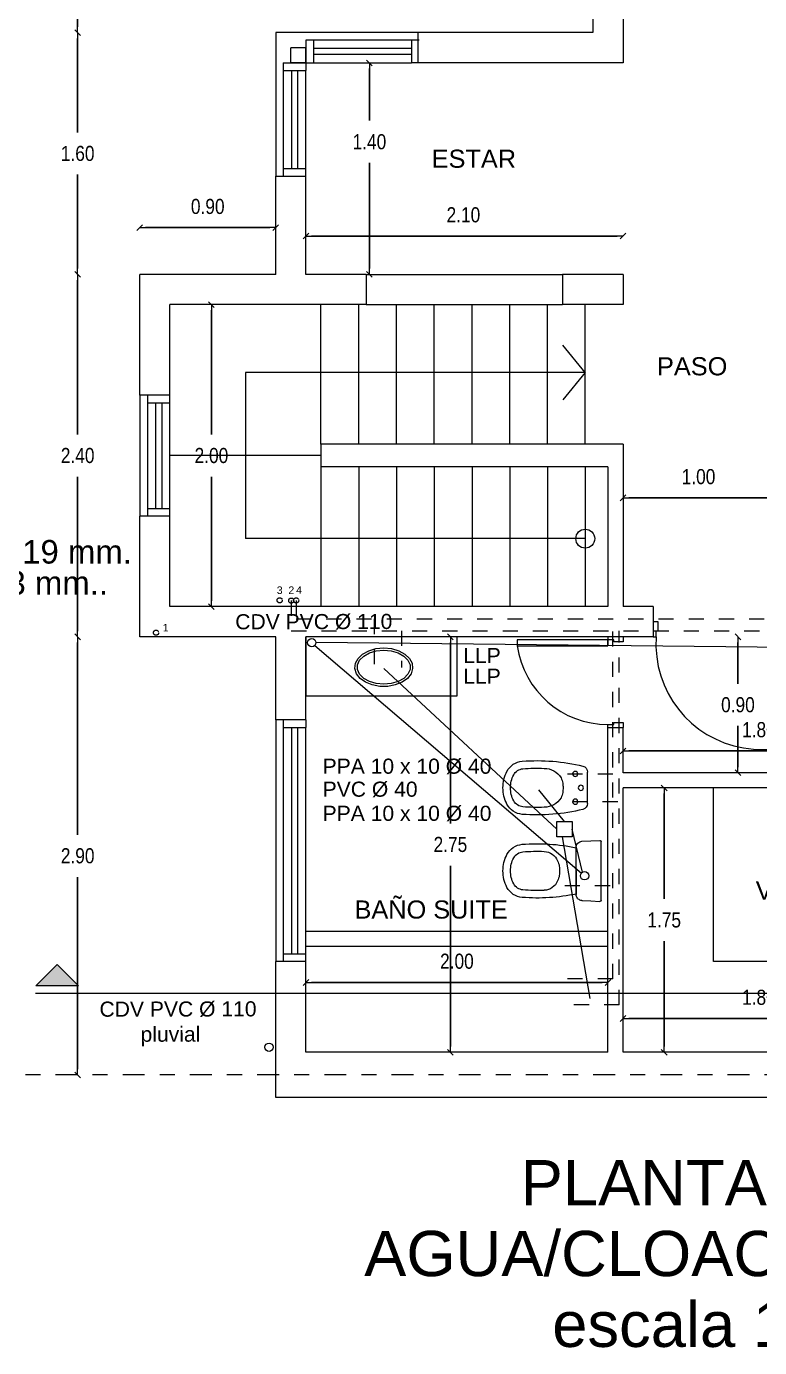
# Model space of a CAD drawing. Header units: millimetres. Extents: x 337 to 1167, y 242 to 575.
# Drawn here: x 577.51 to 582.36, y 258.75 to 267.5 of the extents above; entities that cross this region are included whole.
import ezdxf

# ---------------------------------------------------------------- set-up
doc = ezdxf.new("R2010")
doc.units = ezdxf.units.MM
doc.linetypes.add('AGUA FRIA Y CALIENTE', pattern=[0.2, 0.1, -0.03, 0, -0.07])
doc.linetypes.add('EJE', pattern=[0.205, 0.145, -0.03, 0, -0.03])
doc.layers.get('0').update_dxf_attribs({"lineweight": 5})
doc.layers.get('Defpoints').update_dxf_attribs({"lineweight": 5})
for name, color, linetype, lineweight in [('0-PB-SANITARIOS', 9, 'Continuous', 5), ('01', 1, 'Continuous', 5), ('agua', 7, 'Continuous', 5), ('cotas', 7, 'Continuous', 5), ('MUROS', 4, 'Continuous', 20), ('PRESENTACION ANTEPROYECTO', 7, 'Continuous', 5), ('sanitarios', 1, 'Continuous', 5)]:
    doc.layers.add(name, color=color, linetype=linetype, lineweight=lineweight)
doc.styles.add('GENERATED_STYLE_13', font='')
doc.styles.add('GENERATED_STYLE_14', font='arial.ttf')
doc.styles.get('GENERATED_STYLE_13').set_extended_font_data('Arial Narrow Occidental')
doc.dimstyles.new('Dimstyle_92', dxfattribs={"dimtxt": 0.1, "dimasz": 0.038, "dimexe": 0.18, "dimexo": 0, "dimgap": 0.09, "dimtad": 1, "dimtih": 1, "dimtoh": 1, "dimzin": 0, "dimdsep": 46, "dimtxsty": 'GENERATED_STYLE_13', "dimblk": 'ARROWHEAD_6', "dimblk1": 'ARROWHEAD_6', "dimblk2": 'ARROWHEAD_6', "dimcen": 0.09, "dimse1": 1, "dimse2": 1, "dimclrd": 252, "dimclre": 252, "dimclrt": 252, "dimadec": 0, "dimazin": 0, "dimtfac": 1, "dimtdec": 4, "dimtmove": 0, "dimatfit": 3, "dimfxl": 1, "dimtolj": 1, "dimtzin": 0, "dimarcsym": 0})

# ---------------------------------------------------------------- blocks, each defined once
blk = doc.blocks.new('ARROWHEAD_6')
at = {"color": 0, "linetype": 'Continuous'}
for p, q in [((0, 0), (-1, 0)), ((-0.5, -0.5), (0.5, 0.5))]:
    blk.add_line(p, q, dxfattribs=at)
blk = doc.blocks.new('*D282')
at = {"layer": 'cotas', "color": 252, "lineweight": -2, "transparency": 16777216}
blk.add_line((579.3952, 266.1073), (581.4192, 266.1073), dxfattribs=at)
at = {"layer": 'Defpoints', "color": 0, "transparency": 16777216}
for p in [(581.4572, 266.1073), (579.3572, 265.8917), (581.4572, 265.8537)]:
    blk.add_point(p, dxfattribs=at)
at = {"layer": 'cotas', "color": 252, "lineweight": -2, "transparency": 16777216, "xscale": 0.03800000000000001, "yscale": 0.03800000000000001, "zscale": 0.03800000000000001, "rotation": 180}
blk.add_blockref('ARROWHEAD_6', (579.3572, 266.1073), dxfattribs=at)
at = {"layer": 'cotas', "color": 252, "lineweight": -2, "transparency": 16777216, "xscale": 0.03800000000000001, "yscale": 0.03800000000000001, "zscale": 0.03800000000000001}
blk.add_blockref('ARROWHEAD_6', (581.4572, 266.1073), dxfattribs=at)
at = {"layer": 'cotas', "color": 252, "transparency": 16777216, "insert": (580.4002, 266.2473), "char_height": 0.1, "attachment_point": 5, "style": 'GENERATED_STYLE_13'}
blk.add_mtext('\\A1;2.10', dxfattribs=at)
blk = doc.blocks.new('*D290')
at = {"layer": 'cotas', "color": 252, "lineweight": -2, "transparency": 16777216}
for p, q in [((579.7779, 267.2157), (579.7779, 266.8711)), ((579.7779, 265.8917), (579.7779, 266.5911))]:
    blk.add_line(p, q, dxfattribs=at)
at = {"layer": 'Defpoints', "color": 0, "transparency": 16777216}
for p in [(579.3572, 267.2537), (579.3572, 265.8537), (579.7779, 265.8537)]:
    blk.add_point(p, dxfattribs=at)
at = {"layer": 'cotas', "color": 252, "lineweight": -2, "transparency": 16777216, "xscale": 0.03800000000000001, "yscale": 0.03800000000000001, "zscale": 0.03800000000000001}
for p, rotation in [((579.7779, 267.2537), 90), ((579.7779, 265.8537), 270)]:
    blk.add_blockref('ARROWHEAD_6', p, dxfattribs=dict(at, rotation=rotation))
at = {"layer": 'cotas', "color": 252, "transparency": 16777216, "insert": (579.7779, 266.7311), "char_height": 0.1, "attachment_point": 5, "style": 'GENERATED_STYLE_13'}
blk.add_mtext('\\A1;1.40', dxfattribs=at)
blk = doc.blocks.new('*D296')
at = {"layer": 'cotas', "color": 252, "lineweight": -2, "transparency": 16777216}
blk.add_line((579.3952, 261.1655), (581.3192, 261.1655), dxfattribs=at)
at = {"layer": 'Defpoints', "color": 0, "transparency": 16777216}
for p in [(581.3572, 261.1655), (579.3572, 260.7037), (581.3572, 260.7037)]:
    blk.add_point(p, dxfattribs=at)
at = {"layer": 'cotas', "color": 252, "lineweight": -2, "transparency": 16777216, "xscale": 0.03800000000000001, "yscale": 0.03800000000000001, "zscale": 0.03800000000000001, "rotation": 180}
blk.add_blockref('ARROWHEAD_6', (579.3572, 261.1655), dxfattribs=at)
at = {"layer": 'cotas', "color": 252, "lineweight": -2, "transparency": 16777216, "xscale": 0.03800000000000001, "yscale": 0.03800000000000001, "zscale": 0.03800000000000001}
blk.add_blockref('ARROWHEAD_6', (581.3572, 261.1655), dxfattribs=at)
at = {"layer": 'cotas', "color": 252, "transparency": 16777216, "insert": (580.3572, 261.3055), "char_height": 0.1, "attachment_point": 5, "style": 'GENERATED_STYLE_13'}
blk.add_mtext('\\A1;2.00', dxfattribs=at)
blk = doc.blocks.new('*D297')
at = {"layer": 'cotas', "color": 252, "lineweight": -2, "transparency": 16777216}
for p, q in [((580.3142, 263.4157), (580.3142, 262.2187)), ((580.3142, 260.7417), (580.3142, 261.9387))]:
    blk.add_line(p, q, dxfattribs=at)
at = {"layer": 'Defpoints', "color": 0, "transparency": 16777216}
for p in [(579.3572, 263.4537), (579.3572, 260.7037), (580.3142, 260.7037)]:
    blk.add_point(p, dxfattribs=at)
at = {"layer": 'cotas', "color": 252, "lineweight": -2, "transparency": 16777216, "xscale": 0.03800000000000001, "yscale": 0.03800000000000001, "zscale": 0.03800000000000001}
for p, rotation in [((580.3142, 263.4537), 90), ((580.3142, 260.7037), 270)]:
    blk.add_blockref('ARROWHEAD_6', p, dxfattribs=dict(at, rotation=rotation))
at = {"layer": 'cotas', "color": 252, "transparency": 16777216, "insert": (580.3142, 262.0787), "char_height": 0.1, "attachment_point": 5, "style": 'GENERATED_STYLE_13'}
blk.add_mtext('\\A1;2.75', dxfattribs=at)
blk = doc.blocks.new('*D299')
at = {"layer": 'cotas', "color": 252, "lineweight": -2, "transparency": 16777216}
for p, q in [((582.2182, 263.4157), (582.2182, 263.1437)), ((582.2182, 262.5917), (582.2182, 262.8637))]:
    blk.add_line(p, q, dxfattribs=at)
at = {"layer": 'Defpoints', "color": 0, "transparency": 16777216}
for p in [(581.6572, 263.4537), (581.4572, 262.5537), (582.2182, 262.5537)]:
    blk.add_point(p, dxfattribs=at)
at = {"layer": 'cotas', "color": 252, "lineweight": -2, "transparency": 16777216, "xscale": 0.03800000000000001, "yscale": 0.03800000000000001, "zscale": 0.03800000000000001}
for p, rotation in [((582.2182, 263.4537), 90), ((582.2182, 262.5537), 270)]:
    blk.add_blockref('ARROWHEAD_6', p, dxfattribs=dict(at, rotation=rotation))
at = {"layer": 'cotas', "color": 252, "transparency": 16777216, "insert": (582.2182, 263.0037), "char_height": 0.1, "attachment_point": 5, "style": 'GENERATED_STYLE_13'}
blk.add_mtext('\\A1;0.90', dxfattribs=at)
blk = doc.blocks.new('*D300')
at = {"layer": 'cotas', "color": 252, "lineweight": -2, "transparency": 16777216}
blk.add_line((581.4952, 264.3738), (582.4192, 264.3738), dxfattribs=at)
at = {"layer": 'Defpoints', "color": 0, "transparency": 16777216}
for p in [(582.4572, 264.3738), (582.4572, 264.2656), (581.4572, 263.6537)]:
    blk.add_point(p, dxfattribs=at)
at = {"layer": 'cotas', "color": 252, "lineweight": -2, "transparency": 16777216, "xscale": 0.03800000000000001, "yscale": 0.03800000000000001, "zscale": 0.03800000000000001, "rotation": 180}
blk.add_blockref('ARROWHEAD_6', (581.4572, 264.3738), dxfattribs=at)
at = {"layer": 'cotas', "color": 252, "lineweight": -2, "transparency": 16777216, "xscale": 0.03800000000000001, "yscale": 0.03800000000000001, "zscale": 0.03800000000000001}
blk.add_blockref('ARROWHEAD_6', (582.4572, 264.3738), dxfattribs=at)
at = {"layer": 'cotas', "color": 252, "transparency": 16777216, "insert": (581.9572, 264.5138), "char_height": 0.1, "attachment_point": 5, "style": 'GENERATED_STYLE_13'}
blk.add_mtext('\\A1;1.00', dxfattribs=at)
blk = doc.blocks.new('*D302')
at = {"layer": 'cotas', "color": 252, "lineweight": -2, "transparency": 16777216}
blk.add_line((581.4952, 260.9267), (583.2192, 260.9267), dxfattribs=at)
at = {"layer": 'Defpoints', "color": 0, "transparency": 16777216}
for p in [(583.2572, 260.9267), (581.4572, 260.7037), (583.2572, 260.7037)]:
    blk.add_point(p, dxfattribs=at)
at = {"layer": 'cotas', "color": 252, "lineweight": -2, "transparency": 16777216, "xscale": 0.03800000000000001, "yscale": 0.03800000000000001, "zscale": 0.03800000000000001, "rotation": 180}
blk.add_blockref('ARROWHEAD_6', (581.4572, 260.9267), dxfattribs=at)
at = {"layer": 'cotas', "color": 252, "lineweight": -2, "transparency": 16777216, "xscale": 0.03800000000000001, "yscale": 0.03800000000000001, "zscale": 0.03800000000000001}
blk.add_blockref('ARROWHEAD_6', (583.2572, 260.9267), dxfattribs=at)
at = {"layer": 'cotas', "color": 252, "transparency": 16777216, "insert": (582.3572, 261.0667), "char_height": 0.1, "attachment_point": 5, "style": 'GENERATED_STYLE_13'}
blk.add_mtext('\\A1;1.80', dxfattribs=at)
blk = doc.blocks.new('*D291')
at = {"layer": 'cotas', "color": 252, "lineweight": -2, "transparency": 16777216}
for p, q in [((581.7299, 262.4157), (581.7299, 261.7187)), ((581.7299, 260.7417), (581.7299, 261.4387))]:
    blk.add_line(p, q, dxfattribs=at)
at = {"layer": 'Defpoints', "color": 0, "transparency": 16777216}
for p in [(581.4572, 262.4537), (581.4572, 260.7037), (581.7299, 260.7037)]:
    blk.add_point(p, dxfattribs=at)
at = {"layer": 'cotas', "color": 252, "lineweight": -2, "transparency": 16777216, "xscale": 0.03800000000000001, "yscale": 0.03800000000000001, "zscale": 0.03800000000000001}
for p, rotation in [((581.7299, 262.4537), 90), ((581.7299, 260.7037), 270)]:
    blk.add_blockref('ARROWHEAD_6', p, dxfattribs=dict(at, rotation=rotation))
at = {"layer": 'cotas', "color": 252, "transparency": 16777216, "insert": (581.7299, 261.5787), "char_height": 0.1, "attachment_point": 5, "style": 'GENERATED_STYLE_13'}
blk.add_mtext('\\A1;1.75', dxfattribs=at)
blk = doc.blocks.new('IM-BE')
at = {"linetype": 'Continuous'}
for p, q in [((-0.4455, 0.09), (-0.6545, 0.09)), ((-0.1967, 0.1268), (-0.2021, 0.0084)), ((0.1568, 0.165), (-0.1568, 0.165)), ((0, 0.165), (0.1568, 0.165)), ((0.1967, 0.1268), (0.1969, 0.1231)), ((0.1969, 0.1231), (0.1994, 0.068)), ((0.1941, 0), (-0.1941, 0)), ((0.1994, 0.068), (0.2021, 0.0084))]:
    blk.add_line(p, q, dxfattribs=at)
for centre in [(-0.642, 0.1715), (-0.458, 0.1715), (-0.55, 0.134)]:
    blk.add_circle(centre, 0.017, dxfattribs=at)
for centre, radius, start, end in [((-0.6011, 0.5125), 0.125, 117.58575, 175.50719), ((-0.55, 0.4146), 0.2354, 90, 117.58575), ((-0.55, 0.4146), 0.2354, 62.41425, 90), ((-0.4989, 0.5125), 0.125, 4.49281, 62.41425), ((-0.0511, 0.5125), 0.125, 117.58575, 175.50719), ((0, 0.4146), 0.2354, 90, 117.58575), ((0, 0.4146), 0.2354, 62.41425, 90), ((0.0511, 0.5125), 0.125, 4.49281, 62.41425), ((-0.6011, 0.5125), 0.075, 117.58575, 175.50719), ((-0.55, 0.4146), 0.1854, 90, 117.58575), ((-0.55, 0.4146), 0.1854, 62.41425, 90), ((-0.4989, 0.5125), 0.075, 4.49281, 62.41425), ((-0.0511, 0.5125), 0.075, 117.58575, 175.50719), ((0, 0.4146), 0.1854, 90, 117.58575), ((0, 0.4146), 0.1854, 62.41425, 90), ((0.0511, 0.5125), 0.075, 4.49281, 62.41425), ((0.5445, 0.4224), 1.2742, 175.50719, 193.70649), ((0.5445, 0.4224), 1.2242, 175.50719, 182.14249), ((-1.6445, 0.4224), 1.2242, 357.85751, 4.49281), ((-1.6445, 0.4224), 1.2742, 346.29351, 4.49281), ((1.0945, 0.4224), 1.2742, 175.50719, 191.65631), ((1.0945, 0.4224), 1.2242, 175.50719, 182.14249), ((0.0137, 0.3963), 0.1205, 263.46904, 263.46904), ((0.0137, 0.3963), 0.1205, 270.09166, 270.09166), ((-1.0945, 0.4224), 1.2242, 357.85751, 4.49281), ((-1.0945, 0.4224), 1.2742, 348.34369, 4.49281), ((-0.5478, 0.3767), 0.131, 180, 238.17673), ((-0.5522, 0.3767), 0.131, 301.82327, 0), ((-0.0277, 0.3814), 0.1012, 182.70725, 247.23206), ((0.0277, 0.3814), 0.1012, 292.76794, 357.29275), ((-0.5637, 0.3735), 0.1205, 243.79777, 262.03889), ((-0.5363, 0.3735), 0.1205, 277.96111, 296.20223), ((-0.0137, 0.3963), 0.1205, 243.79777, 262.03889), ((-0.001, 0.4732), 0.1984, 261.49411, 270.29901), ((0.001, 0.4732), 0.1984, 269.70099, 278.50589), ((0.0137, 0.3963), 0.1205, 277.96111, 296.20223), ((-0.551, 0.4504), 0.1984, 261.49411, 270.29901), ((-0.549, 0.4504), 0.1984, 269.70099, 278.50589), ((-0.6545, 0.13), 0.04, 193.70649, 270), ((-0.4455, 0.13), 0.04, 270, 346.29351), ((-0.1568, 0.125), 0.04, 90, 177.39744), ((0.1568, 0.125), 0.04, 54.11576, 90), ((0.1568, 0.125), 0.04, 51.70095, 54.11576), ((0.1568, 0.125), 0.04, 42.18515, 51.70095), ((0.1568, 0.125), 0.04, 2.60256, 42.18515), ((-0.1941, 0.008), 0.008, 177.39744, 270), ((0.1941, 0.008), 0.008, 270, 355.88901), ((0.1941, 0.008), 0.008, 355.88901, 2.60256)]:
    blk.add_arc(centre, radius, start, end, dxfattribs=at)
blk = doc.blocks.new('*D462')
at = {"layer": 'cotas', "color": 252, "lineweight": -2, "transparency": 16777216}
for p, q in [((577.8458, 267.4157), (577.8458, 266.7937)), ((577.8458, 265.8917), (577.8458, 266.5137))]:
    blk.add_line(p, q, dxfattribs=at)
at = {"layer": 'Defpoints', "color": 0, "transparency": 16777216}
for p in [(579.0572, 267.4537), (577.8458, 265.8537), (581.1572, 265.8537)]:
    blk.add_point(p, dxfattribs=at)
at = {"layer": 'cotas', "color": 252, "lineweight": -2, "transparency": 16777216, "xscale": 0.03800000000000001, "yscale": 0.03800000000000001, "zscale": 0.03800000000000001}
for p, rotation in [((577.8458, 267.4537), 90), ((577.8458, 265.8537), 270)]:
    blk.add_blockref('ARROWHEAD_6', p, dxfattribs=dict(at, rotation=rotation))
at = {"layer": 'cotas', "color": 252, "transparency": 16777216, "insert": (577.8458, 266.6537), "char_height": 0.1, "attachment_point": 5, "style": 'GENERATED_STYLE_13'}
blk.add_mtext('\\A1;1.60', dxfattribs=at)
blk = doc.blocks.new('*D463')
at = {"layer": 'cotas', "color": 252, "lineweight": -2, "transparency": 16777216}
for p, q in [((577.8458, 270.5157), (577.8458, 269.1437)), ((577.8458, 267.4917), (577.8458, 268.8637))]:
    blk.add_line(p, q, dxfattribs=at)
at = {"layer": 'Defpoints', "color": 0, "transparency": 16777216}
for p in [(581.1572, 270.5537), (577.8458, 267.4537), (581.1572, 267.4537)]:
    blk.add_point(p, dxfattribs=at)
at = {"layer": 'cotas', "color": 252, "lineweight": -2, "transparency": 16777216, "xscale": 0.03800000000000001, "yscale": 0.03800000000000001, "zscale": 0.03800000000000001}
for p, rotation in [((577.8458, 270.5537), 90), ((577.8458, 267.4537), 270)]:
    blk.add_blockref('ARROWHEAD_6', p, dxfattribs=dict(at, rotation=rotation))
at = {"layer": 'cotas', "color": 252, "transparency": 16777216, "insert": (577.8458, 269.0037), "char_height": 0.1, "attachment_point": 5, "style": 'GENERATED_STYLE_13'}
blk.add_mtext('\\A1;3.10', dxfattribs=at)
blk = doc.blocks.new('*D464')
at = {"layer": 'cotas', "color": 252, "lineweight": -2, "transparency": 16777216}
for p, q in [((577.8458, 263.4157), (577.8458, 262.1437)), ((577.8458, 260.5917), (577.8458, 261.8637))]:
    blk.add_line(p, q, dxfattribs=at)
at = {"layer": 'Defpoints', "color": 0, "transparency": 16777216}
for p in [(577.8458, 263.4537), (579.0572, 263.4537), (579.0572, 260.5537)]:
    blk.add_point(p, dxfattribs=at)
at = {"layer": 'cotas', "color": 252, "lineweight": -2, "transparency": 16777216, "xscale": 0.03800000000000001, "yscale": 0.03800000000000001, "zscale": 0.03800000000000001}
for p, rotation in [((577.8458, 263.4537), 90), ((577.8458, 260.5537), 270)]:
    blk.add_blockref('ARROWHEAD_6', p, dxfattribs=dict(at, rotation=rotation))
at = {"layer": 'cotas', "color": 252, "transparency": 16777216, "insert": (577.8458, 262.0037), "char_height": 0.1, "attachment_point": 5, "style": 'GENERATED_STYLE_13'}
blk.add_mtext('\\A1;2.90', dxfattribs=at)
blk = doc.blocks.new('*D465')
at = {"layer": 'cotas', "color": 252, "lineweight": -2, "transparency": 16777216}
for p, q in [((577.8458, 265.8157), (577.8458, 264.7937)), ((577.8458, 263.4917), (577.8458, 264.5137))]:
    blk.add_line(p, q, dxfattribs=at)
at = {"layer": 'Defpoints', "color": 0, "transparency": 16777216}
for p in [(578.1572, 265.8537), (577.8458, 263.4537), (578.1572, 263.4537)]:
    blk.add_point(p, dxfattribs=at)
at = {"layer": 'cotas', "color": 252, "lineweight": -2, "transparency": 16777216, "xscale": 0.03800000000000001, "yscale": 0.03800000000000001, "zscale": 0.03800000000000001}
for p, rotation in [((577.8458, 265.8537), 90), ((577.8458, 263.4537), 270)]:
    blk.add_blockref('ARROWHEAD_6', p, dxfattribs=dict(at, rotation=rotation))
at = {"layer": 'cotas', "color": 252, "transparency": 16777216, "insert": (577.8458, 264.6537), "char_height": 0.1, "attachment_point": 5, "style": 'GENERATED_STYLE_13'}
blk.add_mtext('\\A1;2.40', dxfattribs=at)
blk = doc.blocks.new('*D474')
at = {"layer": 'cotas', "color": 252, "lineweight": -2, "transparency": 16777216}
blk.add_line((579.1192, 266.1627), (578.2952, 266.1627), dxfattribs=at)
at = {"layer": 'Defpoints', "color": 0, "transparency": 16777216}
for p in [(578.2572, 266.1627), (578.2572, 265.8537), (579.1572, 265.8537)]:
    blk.add_point(p, dxfattribs=at)
at = {"layer": 'cotas', "color": 252, "lineweight": -2, "transparency": 16777216, "xscale": 0.03800000000000001, "yscale": 0.03800000000000001, "zscale": 0.03800000000000001, "rotation": 180}
blk.add_blockref('ARROWHEAD_6', (578.2572, 266.1627), dxfattribs=at)
at = {"layer": 'cotas', "color": 252, "lineweight": -2, "transparency": 16777216, "xscale": 0.03800000000000001, "yscale": 0.03800000000000001, "zscale": 0.03800000000000001}
blk.add_blockref('ARROWHEAD_6', (579.1572, 266.1627), dxfattribs=at)
at = {"layer": 'cotas', "color": 252, "transparency": 16777216, "insert": (578.7072, 266.3027), "char_height": 0.1, "attachment_point": 5, "style": 'GENERATED_STYLE_13'}
blk.add_mtext('\\A1;0.90', dxfattribs=at)
blk = doc.blocks.new('*D477')
at = {"layer": 'cotas', "color": 252, "lineweight": -2, "transparency": 16777216}
blk.add_line((581.4952, 262.6984), (583.2192, 262.6984), dxfattribs=at)
at = {"layer": 'Defpoints', "color": 0, "transparency": 16777216}
for p in [(583.2572, 262.6984), (581.4572, 262.5537), (583.2572, 262.5537)]:
    blk.add_point(p, dxfattribs=at)
at = {"layer": 'cotas', "color": 252, "lineweight": -2, "transparency": 16777216, "xscale": 0.03800000000000001, "yscale": 0.03800000000000001, "zscale": 0.03800000000000001, "rotation": 180}
blk.add_blockref('ARROWHEAD_6', (581.4572, 262.6984), dxfattribs=at)
at = {"layer": 'cotas', "color": 252, "lineweight": -2, "transparency": 16777216, "xscale": 0.03800000000000001, "yscale": 0.03800000000000001, "zscale": 0.03800000000000001}
blk.add_blockref('ARROWHEAD_6', (583.2572, 262.6984), dxfattribs=at)
at = {"layer": 'cotas', "color": 252, "transparency": 16777216, "insert": (582.3572, 262.8384), "char_height": 0.1, "attachment_point": 5, "style": 'GENERATED_STYLE_13'}
blk.add_mtext('\\A1;1.80', dxfattribs=at)
blk = doc.blocks.new('*D478')
at = {"layer": 'cotas', "color": 252, "lineweight": -2, "transparency": 16777216}
for p, q in [((578.7316, 265.6157), (578.7316, 264.7937)), ((578.7316, 263.6917), (578.7316, 264.5137))]:
    blk.add_line(p, q, dxfattribs=at)
at = {"layer": 'Defpoints', "color": 0, "transparency": 16777216}
for p in [(578.4572, 265.6537), (578.4572, 263.6537), (578.7316, 263.6537)]:
    blk.add_point(p, dxfattribs=at)
at = {"layer": 'cotas', "color": 252, "lineweight": -2, "transparency": 16777216, "xscale": 0.03800000000000001, "yscale": 0.03800000000000001, "zscale": 0.03800000000000001}
for p, rotation in [((578.7316, 265.6537), 90), ((578.7316, 263.6537), 270)]:
    blk.add_blockref('ARROWHEAD_6', p, dxfattribs=dict(at, rotation=rotation))
at = {"layer": 'cotas', "color": 252, "transparency": 16777216, "insert": (578.7316, 264.6537), "char_height": 0.1, "attachment_point": 5, "style": 'GENERATED_STYLE_13'}
blk.add_mtext('\\A1;2.00', dxfattribs=at)

msp = doc.modelspace()

# ---------------------------------------------------------------- hatches: boundary and pattern name
at = {"layer": 'PRESENTACION ANTEPROYECTO'}
msp.add_hatch(color=7, dxfattribs=at).paths.add_polyline_path([(577.5677, 261.1438), (577.7091, 261.2852), (577.8506, 261.1438)])

# ---------------------------------------------------------------- linework, layer by layer
at = {"layer": '01', "linetype": 'Continuous'}
for p, q in [((579.1572, 267.4537), (579.1572, 266.5037)), ((580.1072, 267.4537), (579.1572, 267.4537)), ((580.0572, 267.4037), (579.3572, 267.4037)), ((579.3572, 267.4037), (579.3572, 267.2537)), ((580.0572, 267.4037), (579.4072, 267.4037)), ((579.4072, 267.4037), (579.4072, 267.2537)), ((580.1072, 267.4037), (580.0572, 267.4037)), ((580.0572, 267.4037), (580.0572, 267.2537)), ((580.0573, 267.3487), (579.4072, 267.3487)), ((580.0573, 267.3087), (579.4072, 267.3087)), ((579.2072, 267.2537), (579.2072, 267.2037)), ((579.2072, 267.2537), (579.3572, 267.2537)), ((579.3572, 267.2537), (579.3572, 267.2037)), ((579.3572, 267.2537), (579.9822, 267.2537)), ((579.4072, 267.2537), (580.0572, 267.2537)), ((580.1072, 267.2537), (580.0572, 267.2537)), ((579.2072, 267.2037), (579.2072, 266.5537)), ((579.2072, 267.2037), (579.2072, 266.5037)), ((579.2072, 267.2037), (579.3572, 267.2037)), ((579.2622, 267.2038), (579.2622, 266.5537)), ((579.3022, 267.2038), (579.3022, 266.5537)), ((579.3572, 266.5537), (579.3572, 267.2037)), ((579.3572, 266.5037), (579.3572, 267.1287)), ((579.2072, 266.5537), (579.3572, 266.5537)), ((579.7572, 265.8537), (581.0572, 265.8537)), ((579.4572, 264.7287), (579.4572, 265.6537)), ((579.7072, 264.7287), (579.7072, 265.6537)), ((579.7572, 265.6537), (581.0572, 265.6537)), ((579.9572, 264.7287), (579.9572, 265.6537)), ((580.2072, 264.7287), (580.2072, 265.6537)), ((580.4572, 264.7287), (580.4572, 265.6537)), ((580.7072, 264.7287), (580.7072, 265.6537)), ((580.9572, 264.7287), (580.9572, 265.6537)), ((581.2072, 264.7287), (581.2072, 265.6537)), ((581.2072, 265.2037), (581.0591, 265.384)), ((581.2072, 265.2037), (578.9572, 265.2037)), ((578.9572, 265.2037), (578.9572, 264.1037)), ((581.2072, 265.2037), (581.0591, 265.0233)), ((578.2572, 265.0537), (578.2572, 264.2537)), ((578.3072, 265.0537), (578.3072, 264.2537)), ((578.4572, 264.2537), (578.4572, 265.0537)), ((578.3072, 265.0037), (578.4572, 265.0037)), ((578.3072, 264.9537), (578.3072, 264.3037)), ((578.3622, 265.0037), (578.3622, 264.3037)), ((578.4022, 265.0037), (578.4022, 264.3037)), ((579.4572, 264.6537), (578.4572, 264.6537)), ((579.4572, 264.5787), (579.4572, 263.6537)), ((579.7072, 264.5787), (579.7072, 263.6537)), ((579.9572, 264.5787), (579.9572, 263.6537)), ((580.2072, 264.5787), (580.2072, 263.6537)), ((580.4572, 264.5787), (580.4572, 263.6537)), ((580.7072, 264.5787), (580.7072, 263.6537)), ((580.9572, 264.5787), (580.9572, 263.6537)), ((581.2072, 264.5787), (581.2072, 263.6537)), ((578.3072, 264.3037), (578.4572, 264.3037)), ((579.1243, 264.1037), (578.9572, 264.1037)), ((581.2072, 264.1037), (578.9572, 264.1037)), ((581.6892, 263.5537), (581.6572, 263.5537)), ((581.6892, 263.4937), (581.6892, 263.5537)), ((581.3572, 263.4537), (581.3572, 263.3937)), ((581.4572, 263.4537), (581.4572, 263.4217)), ((581.6572, 263.4537), (581.6772, 263.4537)), ((581.6772, 263.4937), (581.6892, 263.4937)), ((581.6772, 263.4537), (581.6772, 263.4937)), ((581.3572, 263.4337), (580.7572, 263.4337)), ((580.7572, 263.4337), (580.7572, 263.3937)), ((580.7572, 263.3937), (581.3572, 263.3937)), ((581.3572, 263.3937), (581.3572, 263.4337)), ((581.3972, 263.4337), (581.3572, 263.4337)), ((581.3972, 263.4217), (581.3972, 263.4337)), ((581.4572, 263.4217), (581.3972, 263.4217)), ((579.1572, 262.9037), (579.1572, 261.3037)), ((579.2072, 262.9037), (579.2072, 262.8537)), ((579.2072, 262.8537), (579.2072, 261.3537)), ((579.2072, 262.8537), (579.2072, 261.3537)), ((579.2072, 262.8537), (579.3572, 262.8537)), ((579.2622, 262.8537), (579.2622, 261.3532)), ((579.3022, 262.8537), (579.3022, 261.3532)), ((579.3572, 262.9037), (579.3572, 262.8537)), ((579.3572, 261.3037), (579.3572, 262.8537)), ((579.3572, 261.3537), (579.3572, 262.8537)), ((581.3572, 262.8737), (581.3972, 262.8737)), ((581.3572, 262.8537), (581.3572, 262.8737)), ((581.3972, 262.8857), (581.4572, 262.8857)), ((581.3972, 262.8737), (581.3972, 262.8857)), ((581.4572, 262.8857), (581.4572, 262.8537)), ((582.0572, 261.3037), (582.0572, 262.4537)), ((581.3572, 261.5037), (579.3572, 261.5037)), ((581.3572, 261.4037), (579.3572, 261.4037)), ((579.2072, 261.3537), (579.2072, 261.3037)), ((579.3572, 261.3537), (579.2072, 261.3537)), ((583.2572, 261.3037), (582.0572, 261.3037))]:
    msp.add_line(p, q, dxfattribs=at)
msp.add_circle((581.2072, 264.1037), 0.0625, dxfattribs=at)
for centre, radius, start, end in [((582.3724, 263.4049), 0.697, 175.98339, 344.6904), ((581.3553, 263.4777), 0.604, 187.99401, 270.17723)]:
    msp.add_arc(centre, radius, start, end, dxfattribs=at)
at = {"layer": 'agua', "color": 160, "linetype": 'AGUA FRIA Y CALIENTE'}
for p, q in [((579.2603, 263.6937), (579.2603, 263.4941)), ((579.2603, 263.4941), (582.5323, 263.4941)), ((579.991, 263.4941), (579.991, 263.251)), ((581.4323, 261.0168), (581.4323, 263.4941)), ((581.4224, 262.3619), (581.0798, 262.3619)), ((581.3711, 261.8053), (581.0285, 261.8053)), ((581.4323, 261.0168), (581.0898, 261.0168))]:
    msp.add_line(p, q, dxfattribs=at)
at = {"layer": 'agua', "color": 20, "linetype": 'AGUA FRIA Y CALIENTE'}
for p, q in [((579.2924, 263.6947), (579.2924, 263.5722)), ((579.2924, 263.5722), (582.4898, 263.5722)), ((579.8087, 263.5722), (579.8087, 263.2561)), ((581.3898, 261.1892), (581.3898, 263.5722)), ((581.3898, 262.5442), (581.08, 262.5442)), ((581.3898, 261.1892), (581.08, 261.1892))]:
    msp.add_line(p, q, dxfattribs=at)
at = {"layer": 'agua'}
for p, q in [((579.4168, 263.3972), (581.1815, 261.8901)), ((582.8261, 263.3808), (579.4234, 263.4152)), ((581.02, 262.1803), (579.8731, 263.2449)), ((581.07, 262.2303), (580.9007, 262.4414)), ((581.1899, 261.8968), (581.12, 262.1803)), ((581.0544, 262.1303), (581.2382, 261.0591))]:
    msp.add_line(p, q, dxfattribs=at)
at = {"layer": 'agua', "color": 7, "linetype": 'Continuous'}
msp.add_lwpolyline([(581.12, 262.1303), (581.02, 262.1303), (581.02, 262.2303), (581.12, 262.2303)], close=True, dxfattribs=at)
at = {"layer": 'agua', "color": 160, "linetype": 'AGUA FRIA Y CALIENTE'}
for centre in [(579.1837, 263.6956), (579.2603, 263.6937), (578.3649, 263.4812)]:
    msp.add_circle(centre, 0.0171, dxfattribs=at)
at = {"layer": 'agua', "color": 20, "linetype": 'AGUA FRIA Y CALIENTE'}
msp.add_circle((579.2924, 263.6947), 0.0171, dxfattribs=at)
at = {"layer": 'agua'}
for centre in [(579.3958, 263.4152), (581.2026, 261.8722), (579.1131, 260.7365)]:
    msp.add_circle(centre, 0.0276, dxfattribs=at)
at = {"layer": 'MUROS'}
for p, q in [((581.2572, 268.8017), (581.2572, 267.4537)), ((581.4572, 268.8017), (581.4572, 267.2537)), ((581.2572, 267.4537), (580.0993, 267.4537)), ((580.0993, 267.4537), (580.0993, 267.2537)), ((579.2572, 267.2537), (579.2572, 267.3537)), ((579.3572, 267.3537), (579.2572, 267.3537)), ((579.3572, 267.2537), (579.3572, 267.3537)), ((579.3572, 267.2537), (579.2572, 267.2537)), ((581.4572, 267.2537), (580.0993, 267.2537)), ((579.1572, 265.8537), (579.1572, 266.5037)), ((579.1572, 266.5037), (579.3572, 266.5037)), ((579.3572, 265.8537), (579.3572, 266.5037)), ((579.1572, 265.8537), (578.2572, 265.8537)), ((578.2572, 265.0537), (578.2572, 265.8537)), ((579.7572, 265.8537), (579.3572, 265.8537)), ((579.7572, 265.8537), (579.7572, 265.6537)), ((581.4572, 265.8537), (581.0572, 265.8537)), ((581.0572, 265.8537), (581.0572, 265.6537)), ((581.4572, 265.8537), (581.4572, 265.6537)), ((579.7572, 265.6537), (578.4572, 265.6537)), ((578.4572, 265.0537), (578.4572, 265.6537)), ((581.4572, 265.6537), (581.0572, 265.6537)), ((578.4572, 265.0537), (578.2572, 265.0537)), ((579.4572, 264.7287), (579.4572, 264.5787)), ((581.4572, 264.7287), (579.458, 264.7287)), ((581.4572, 264.7287), (581.4572, 264.5787)), ((581.3572, 264.5787), (579.4572, 264.5787)), ((581.3572, 264.5787), (581.3572, 263.6537)), ((581.4572, 264.5787), (581.4572, 263.6537)), ((578.2572, 263.4537), (578.2572, 264.2537)), ((578.4572, 264.2537), (578.2572, 264.2537)), ((578.4572, 263.6537), (578.4572, 264.2537)), ((579.2409, 263.6537), (578.4572, 263.6537)), ((581.3572, 263.6537), (579.2409, 263.6537)), ((581.6572, 263.6537), (581.4572, 263.6537)), ((581.6572, 263.6537), (581.6572, 263.5037)), ((579.1572, 263.4537), (578.2572, 263.4537)), ((579.1572, 262.9037), (579.1572, 263.4537)), ((579.3572, 262.9037), (579.3572, 263.4537)), ((581.6572, 263.4537), (579.3572, 263.4537)), ((581.6572, 263.5037), (581.6572, 263.4537)), ((579.3572, 262.9037), (579.1572, 262.9037)), ((581.3572, 260.7037), (581.3572, 262.8537)), ((581.3572, 262.8537), (581.4572, 262.8537)), ((581.4572, 262.5537), (581.4572, 262.8537)), ((583.2572, 262.5537), (581.4572, 262.5537)), ((581.4572, 260.7037), (581.4572, 262.4537)), ((583.3572, 262.4537), (581.4572, 262.4537)), ((579.1572, 260.4037), (579.1572, 261.3037)), ((579.3572, 261.3037), (579.1572, 261.3037)), ((579.3572, 260.7037), (579.3572, 261.3037)), ((581.3572, 260.7037), (579.3572, 260.7037)), ((583.2572, 260.7037), (581.4572, 260.7037)), ((588.7572, 260.4037), (579.1572, 260.4037))]:
    msp.add_line(p, q, dxfattribs=at)
at = {"layer": 'PRESENTACION ANTEPROYECTO', "color": 7, "linetype": 'Continuous'}
for p, q in [((577.5667, 261.0938), (589.2005, 261.0938)), ((577.5683, 261.0938), (586.8166, 261.0938))]:
    msp.add_line(p, q, dxfattribs=at)
at = {"layer": 'PRESENTACION ANTEPROYECTO', "color": 252, "linetype": 'EJE'}
msp.add_line((593.4194, 260.5537), (575.1572, 260.5537), dxfattribs=at)
at = {"layer": 'PRESENTACION ANTEPROYECTO', "color": 7, "linetype": 'Continuous'}
msp.add_lwpolyline([(577.5677, 261.1438), (577.7091, 261.2852), (577.8506, 261.1438)], close=True, dxfattribs=at)
at = {"layer": 'sanitarios', "linetype": 'Continuous'}
for p, q in [((579.3572, 263.4537), (579.3572, 263.0606)), ((580.3572, 263.4537), (579.3572, 263.4537)), ((580.3572, 263.4537), (580.3572, 263.0606)), ((580.3572, 263.0606), (579.3572, 263.0606))]:
    msp.add_line(p, q, dxfattribs=at)
for points in [[(579.8729, 263.3806), (579.9246, 263.3758), (579.9725, 263.3619), (580.013, 263.3399), (580.0431, 263.3114), (580.0606, 263.2786), (580.0641, 263.2438), (580.0535, 263.2097), (580.0295, 263.1787), (579.9939, 263.1533), (579.9492, 263.1352), (579.899, 263.1258), (579.8467, 263.1258), (579.7965, 263.1352), (579.7519, 263.1533), (579.7162, 263.1787), (579.6922, 263.2097), (579.6816, 263.2438), (579.6851, 263.2786), (579.7026, 263.3114), (579.7327, 263.3399), (579.7732, 263.3619), (579.8211, 263.3758)], [(579.8729, 263.3648), (579.9224, 263.3603), (579.968, 263.347), (580.0059, 263.3261), (580.0329, 263.2992), (580.0471, 263.2685), (580.0471, 263.2366), (580.0329, 263.2059), (580.0059, 263.179), (579.968, 263.1581), (579.9224, 263.1448), (579.8729, 263.1403), (579.8233, 263.1448), (579.7777, 263.1581), (579.7398, 263.179), (579.7128, 263.2059), (579.6986, 263.2366), (579.6986, 263.2685), (579.7128, 263.2992), (579.7398, 263.3261), (579.7777, 263.347), (579.8233, 263.3603)]]:
    msp.add_lwpolyline(points, close=True, dxfattribs=at)

# ---------------------------------------------------------------- block references
at = {"layer": '0-PB-SANITARIOS', "linetype": 'Continuous', "xscale": -1, "rotation": 90}
msp.add_blockref('IM-BE', (581.3121, 261.9043), dxfattribs=at)

# ---------------------------------------------------------------- texts
at = {"layer": 'agua', "color": 5, "style": 'GENERATED_STYLE_14'}
for s, height, p in [('2- BAJADA INDEP.SERVICIO SANITARIO Ø 19 mm.', 0.156, (573.0227, 263.9388)), ('1- SUBIDA TQUE. DE RESERVA 800 lts Ø 13 mm..', 0.156, (573.0093, 263.7328)), ('3 ', 0.05, (579.1643, 263.7373)), ('2', 0.05, (579.2411, 263.7373)), ('4', 0.05, (579.2926, 263.7387))]:
    msp.add_text(s, height=height, dxfattribs=at).set_placement(p)
at = {"layer": 'agua', "color": 7, "char_height": 0.1, "width": 1.165208, "attachment_point": 4, "rotation": 0.11778, "style": 'GENERATED_STYLE_14'}
for s, insert in [('\\A1;CDV PVC Ø 110', (578.8893, 263.5517)), ('\\A1;CDV PVC Ø 110\\P       pluvial', (577.9904, 260.8903))]:
    msp.add_mtext(s, dxfattribs=dict(at, insert=insert))
at = {"layer": 'agua', "color": 5, "insert": (578.409, 263.5395), "char_height": 0.05, "attachment_point": 1, "style": 'GENERATED_STYLE_14'}
msp.add_mtext('\\A1;{\\fArial|b0|i0|c0|p34;\\C5;1}', dxfattribs=at)
at = {"layer": 'agua', "color": 7, "char_height": 0.1, "width": 0.37375, "attachment_point": 5, "style": 'GENERATED_STYLE_14'}
for insert in [(580.5234, 263.33), (580.5234, 263.1932)]:
    msp.add_mtext('\\A1;LLP', dxfattribs=dict(at, insert=insert))
at = {"layer": 'agua', "color": 7, "char_height": 0.1, "width": 1.165208, "attachment_point": 4, "line_spacing_factor": 0.912922, "style": 'GENERATED_STYLE_14'}
for s, insert in [('\\A1;PPA 10 x 10 Ø 40\\PPVC Ø 40', (579.4679, 262.5194)), ('\\A1;PPA 10 x 10 Ø 40', (579.4679, 262.2835))]:
    msp.add_mtext(s, dxfattribs=dict(at, insert=insert))
at = {"layer": 'PRESENTACION ANTEPROYECTO', "color": 7, "char_height": 0.12, "width": 1.349097, "attachment_point": 5, "style": 'GENERATED_STYLE_14'}
for s, insert in [('\\A1;{\\C252;ESTAR}', (580.4695, 266.6183)), ('\\A1;{\\C252;PASO}', (581.9152, 265.2442)), ('\\A1;{\\C252;VESTIDOR}', (582.7647, 261.7733)), ('\\A1;{\\C252;BAÑO SUITE}', (580.1868, 261.6476))]:
    msp.add_mtext(s, dxfattribs=dict(at, insert=insert))
at = {"layer": 'PRESENTACION ANTEPROYECTO', "color": 7, "insert": (582.1768, 259.3689), "char_height": 0.3, "width": 3.204713, "attachment_point": 5, "line_spacing_factor": 0.936803, "style": 'GENERATED_STYLE_14'}
msp.add_mtext('\\A1;PLANTA ALTA AGUA/CLOACA/PLUVIAL\\Pescala 1:100', dxfattribs=at)

# ---------------------------------------------------------------- dimensions: what is measured, and where the dimension line sits
at = {"layer": 'cotas'}
for base, p1, p2, picture, middle in [((577.8458, 267.4537), (581.1572, 270.5537), (581.1572, 267.4537), '*D463', (577.8458, 269.0037)), ((577.8458, 265.8537), (579.0572, 267.4537), (581.1572, 265.8537), '*D462', (577.8458, 266.6537)), ((577.8458, 263.4537), (578.1572, 265.8537), (578.1572, 263.4537), '*D465', (577.8458, 264.6537)), ((578.7316, 263.6537), (578.4572, 265.6537), (578.4572, 263.6537), '*D478', (578.7316, 264.6537)), ((577.8458, 263.4537), (579.0572, 260.5537), (579.0572, 263.4537), '*D464', (577.8458, 262.0037)), ((582.2182, 262.5537), (581.6572, 263.4537), (581.4572, 262.5537), '*D299', (582.2182, 263.0037))]:
    dim = msp.add_linear_dim(base=base, p1=p1, p2=p2, angle=90, dimstyle='Dimstyle_92', dxfattribs=at)
    dim.commit()
    dim.dimension.update_dxf_attribs({"geometry": picture, "text_midpoint": middle})
for base, p1, p2, picture, middle in [((579.7779, 265.8537), (579.3572, 267.2537), (579.3572, 265.8537), '*D290', (579.7779, 266.7311)), ((580.3142, 260.7037), (579.3572, 263.4537), (579.3572, 260.7037), '*D297', (580.3142, 262.0787)), ((581.7299, 260.7037), (581.4572, 262.4537), (581.4572, 260.7037), '*D291', (581.7299, 261.5787))]:
    dim = msp.add_linear_dim(base=base, p1=p1, p2=p2, angle=90, dimstyle='Dimstyle_92', dxfattribs=at)
    dim.commit()
    dim.dimension.update_dxf_attribs({"geometry": picture, "text_midpoint": middle, "dimtype": 160})
for base, p1, p2, picture, middle in [((578.2572, 266.1627), (579.1572, 265.8537), (578.2572, 265.8537), '*D474', (578.7072, 266.3027)), ((582.4572, 264.3738), (581.4572, 263.6537), (582.4572, 264.2656), '*D300', (581.9572, 264.5138)), ((583.2572, 262.6984), (581.4572, 262.5537), (583.2572, 262.5537), '*D477', (582.3572, 262.8384)), ((583.2572, 260.9267), (581.4572, 260.7037), (583.2572, 260.7037), '*D302', (582.3572, 261.0667))]:
    dim = msp.add_linear_dim(base=base, p1=p1, p2=p2, dimstyle='Dimstyle_92', dxfattribs=at)
    dim.commit()
    dim.dimension.update_dxf_attribs({"geometry": picture, "text_midpoint": middle})
for base, p1, p2, picture, middle in [((581.4572, 266.1073), (579.3572, 265.8917), (581.4572, 265.8537), '*D282', (580.4002, 266.1073)), ((581.3572, 261.1655), (579.3572, 260.7037), (581.3572, 260.7037), '*D296', (580.3572, 261.1655))]:
    dim = msp.add_linear_dim(base=base, p1=p1, p2=p2, dimstyle='Dimstyle_92', dxfattribs=at)
    dim.commit()
    dim.dimension.update_dxf_attribs({"geometry": picture, "text_midpoint": middle, "dimtype": 160})

doc.saveas('drawing.dxf')
